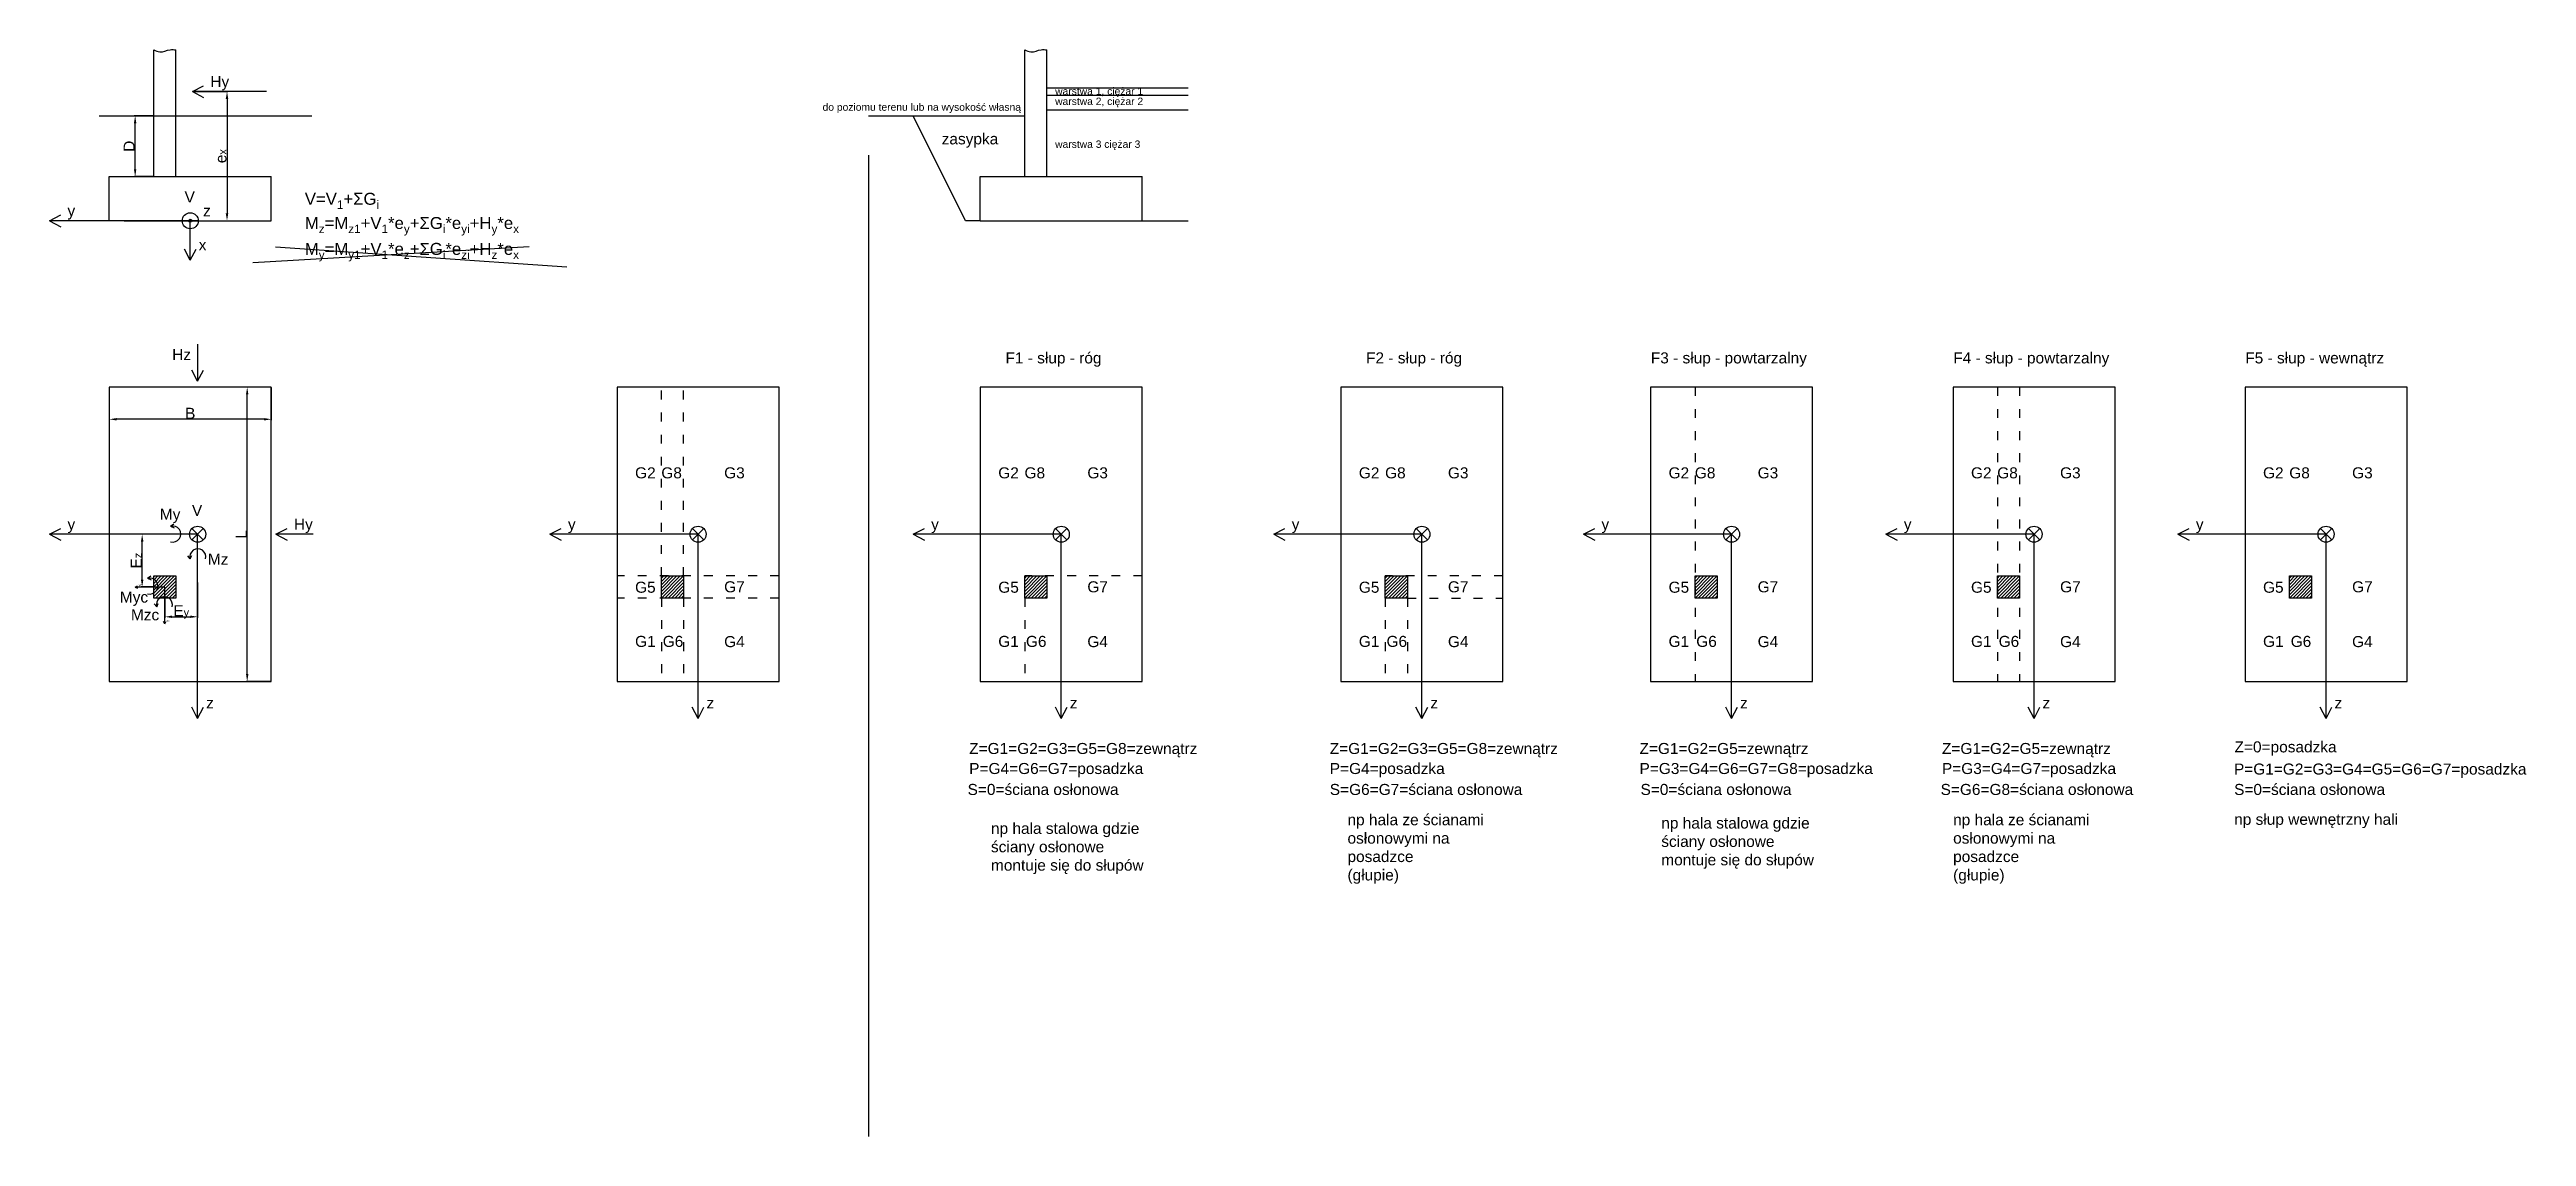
# Model space of a CAD drawing. Header units: millimetres. Extents: x -50 to 3314, y -579 to 898.
import ezdxf

# ---------------------------------------------------------------- set-up
doc = ezdxf.new("R2010")
doc.units = ezdxf.units.MM
doc.linetypes.add('ACAD_ISO03W100', pattern=[30, 12, -18])
doc.styles.get("Standard").update_dxf_attribs({"font": 'arial.ttf'})
doc.dimstyles.new('ISO-25', dxfattribs={"dimtxt": 2.5, "dimasz": 2.5, "dimexe": 1.25, "dimexo": 0.625, "dimtad": 1, "dimtxsty": 'Standard', "dimcen": 2.5, "dimadec": 0, "dimazin": 0, "dimtfac": 1, "dimtmove": 0, "dimatfit": 3, "dimfxl": 1, "dimarcsym": 0})

# ---------------------------------------------------------------- blocks, each defined once
blk = doc.blocks.new('*D1')
at = {"color": 0, "lineweight": -2, "transparency": 16777216}
for p, q in [((151.2, 173.6), (151.2, 125.8)), ((106.6, 151.8), (106.6, 125.8)), ((116.6, 127), (141.2, 127))]:
    blk.add_line(p, q, dxfattribs=at)
at = {"color": 0, "transparency": 16777216}
for points in [[(116.6, 128.7), (116.6, 125.4), (106.6, 127)], [(141.2, 128.7), (141.2, 125.4), (151.2, 127)]]:
    blk.add_solid(points, dxfattribs=at)
at = {"layer": 'Defpoints', "color": 0, "transparency": 16777216}
for p in [(151.2, 174.2), (106.6, 152.5), (151.2, 127)]:
    blk.add_point(p, dxfattribs=at)
at = {"color": 0, "transparency": 16777216, "insert": (128.9, 135.2), "char_height": 15, "attachment_point": 5}
blk.add_mtext('E{\\H0.7x;\\S^ y;}', dxfattribs=at)
blk = doc.blocks.new('*D2')
at = {"color": 0, "lineweight": -2, "transparency": 16777216}
for p, q in [((90.9, 239.1), (74.6, 239.1)), ((75.9, 177.5), (75.9, 229.1)), ((90.9, 167.5), (74.6, 167.5))]:
    blk.add_line(p, q, dxfattribs=at)
at = {"color": 0, "transparency": 16777216}
for points in [[(74.2, 229.1), (77.6, 229.1), (75.9, 239.1)], [(74.2, 177.5), (77.6, 177.5), (75.9, 167.5)]]:
    blk.add_solid(points, dxfattribs=at)
at = {"layer": 'Defpoints', "color": 0, "transparency": 16777216}
for p in [(75.9, 239.1), (91.6, 239.1), (91.6, 167.5)]:
    blk.add_point(p, dxfattribs=at)
at = {"color": 0, "transparency": 16777216, "insert": (67.8, 203.3), "char_height": 15, "attachment_point": 5, "rotation": 90}
blk.add_mtext('E{\\H0.7x;\\S^ z;}', dxfattribs=at)
blk = doc.blocks.new('*D3')
at = {"color": 0, "lineweight": -2, "transparency": 16777216}
for p, q in [((144.7, 840.6), (192.4, 840.6)), ((191.1, 830.6), (191.1, 675.1)), ((144.7, 665.1), (192.4, 665.1))]:
    blk.add_line(p, q, dxfattribs=at)
at = {"color": 0, "transparency": 16777216}
for points in [[(189.4, 830.6), (192.8, 830.6), (191.1, 840.6)], [(189.4, 675.1), (192.8, 675.1), (191.1, 665.1)]]:
    blk.add_solid(points, dxfattribs=at)
at = {"layer": 'Defpoints', "color": 0, "transparency": 16777216}
for p in [(144.1, 840.6), (144.1, 665.1), (191.1, 665.1)]:
    blk.add_point(p, dxfattribs=at)
at = {"color": 0, "transparency": 16777216, "insert": (182.9, 752.8), "char_height": 15, "attachment_point": 5, "rotation": 90}
blk.add_mtext('e{\\H0.7x;\\S^ x;}', dxfattribs=at)
blk = doc.blocks.new('*D4')
at = {"color": 0, "lineweight": -2, "transparency": 16777216}
for p, q in [((90.9, 807.7), (65.1, 807.7)), ((66.4, 735.1), (66.4, 797.7)), ((90.9, 725.1), (65.1, 725.1))]:
    blk.add_line(p, q, dxfattribs=at)
at = {"color": 0, "transparency": 16777216}
for points in [[(64.7, 797.7), (68, 797.7), (66.4, 807.7)], [(64.7, 735.1), (68, 735.1), (66.4, 725.1)]]:
    blk.add_solid(points, dxfattribs=at)
at = {"layer": 'Defpoints', "color": 0, "transparency": 16777216}
for p in [(66.4, 807.7), (91.6, 807.7), (91.6, 725.1)]:
    blk.add_point(p, dxfattribs=at)
at = {"color": 0, "transparency": 16777216, "insert": (58.2, 766.4), "char_height": 15, "attachment_point": 5, "rotation": 90}
blk.add_mtext('D', dxfattribs=at)
blk = doc.blocks.new('*D6')
at = {"color": 0, "lineweight": -2, "transparency": 16777216}
for p, q in [((31.2, 438.5), (31.2, 394.1)), ((251.2, 438.5), (251.2, 394.1)), ((241.2, 395.4), (41.2, 395.4))]:
    blk.add_line(p, q, dxfattribs=at)
at = {"color": 0, "transparency": 16777216}
for points in [[(41.2, 397), (41.2, 393.7), (31.2, 395.4)], [(241.2, 397), (241.2, 393.7), (251.2, 395.4)]]:
    blk.add_solid(points, dxfattribs=at)
at = {"layer": 'Defpoints', "color": 0, "transparency": 16777216}
for p in [(31.2, 439.1), (251.2, 439.1), (31.2, 395.4)]:
    blk.add_point(p, dxfattribs=at)
at = {"color": 0, "transparency": 16777216, "insert": (141.2, 403.5), "char_height": 15, "attachment_point": 5}
blk.add_mtext('B', dxfattribs=at)
blk = doc.blocks.new('*D7')
at = {"color": 0, "lineweight": -2, "transparency": 16777216}
for p, q in [((250.6, 439.1), (217.3, 439.1)), ((218.5, 49.1), (218.5, 429.1)), ((250.6, 39.1), (217.3, 39.1))]:
    blk.add_line(p, q, dxfattribs=at)
at = {"color": 0, "transparency": 16777216}
for points in [[(216.9, 429.1), (220.2, 429.1), (218.5, 439.1)], [(216.9, 49.1), (220.2, 49.1), (218.5, 39.1)]]:
    blk.add_solid(points, dxfattribs=at)
at = {"layer": 'Defpoints', "color": 0, "transparency": 16777216}
for p in [(218.5, 439.1), (251.2, 439.1), (251.2, 39.1)]:
    blk.add_point(p, dxfattribs=at)
at = {"color": 0, "transparency": 16777216, "insert": (210.4, 239.1), "char_height": 15, "attachment_point": 5, "rotation": 90}
blk.add_mtext('L', dxfattribs=at)

msp = doc.modelspace()

# ---------------------------------------------------------------- hatches: boundary and pattern name
h = msp.add_hatch(color=256)
h.dxf.hatch_style = 1
h.paths.add_polyline_path([(143.257, 665.056), (139.2, 665.056, 1)])
h.paths.add_polyline_path([(139.2, 665.056), (143.257, 665.056, 1)])
h = msp.add_hatch()
h.set_pattern_fill('ANSI31', color=256)
h.paths.add_polyline_path([(121.552, 182.465), (91.552, 182.465), (91.552, 152.465), (121.552, 152.465)])
h = msp.add_hatch()
h.set_pattern_fill('ANSI31', color=256)
h.paths.add_polyline_path([(811.136, 182.465), (781.136, 182.465), (781.136, 152.465), (811.136, 152.465)])
h = msp.add_hatch()
h.set_pattern_fill('ANSI31', color=256)
h.set_pattern_definition([(45, (493.1937, 0), (-2.245064, 2.245064), [])])
h.paths.add_polyline_path([(1304.33, 182.465), (1274.33, 182.465), (1274.33, 152.465), (1304.33, 152.465)])
h = msp.add_hatch()
h.set_pattern_fill('ANSI31', color=256)
h.set_pattern_definition([(45, (982.8372, 0), (-2.245064, 2.245064), [])])
h.paths.add_polyline_path([(1793.973, 182.465), (1763.973, 182.465), (1763.973, 152.465), (1793.973, 152.465)])
h = msp.add_hatch()
h.set_pattern_fill('ANSI31', color=256)
h.set_pattern_definition([(45, (1403.4385, 0), (-2.245064, 2.245064), [])])
h.paths.add_polyline_path([(2214.575, 182.465), (2184.575, 182.465), (2184.575, 152.465), (2214.575, 152.465)])
h = msp.add_hatch()
h.set_pattern_fill('ANSI31', color=256)
h.set_pattern_definition([(45, (1814.0917, 0), (-2.245064, 2.245064), [])])
h.paths.add_polyline_path([(2625.228, 182.465), (2595.228, 182.465), (2595.228, 152.465), (2625.228, 152.465)])
h = msp.add_hatch()
h.set_pattern_fill('ANSI31', color=256)
h.set_pattern_definition([(45, (2210.6515, 0), (-2.245064, 2.245064), [])])
h.paths.add_polyline_path([(3021.788, 182.465), (2991.788, 182.465), (2991.788, 152.465), (3021.788, 152.465)])

# ---------------------------------------------------------------- linework, layer by layer
for p, q in [((91.552, 725.056), (91.552, 897.317)), ((121.552, 725.056), (121.552, 897.317)), ((1274.33, 725.056), (1274.33, 897.317)), ((1304.33, 725.056), (1304.33, 897.452)), ((144.081, 840.593), (159.273, 848.598)), ((1304.33, 845.631), (1496.332, 845.631)), ((244.641, 840.593), (144.081, 840.593)), ((144.081, 840.593), (159.273, 832.588)), ((1194.007, 665.056), (1122.698, 807.674)), ((1304.33, 835.631), (1496.332, 835.631)), ((1304.33, 815.631), (1496.332, 815.631)), ((1062.277, 754.356), (1062.277, -579.11)), ((31.229, 725.056), (251.229, 725.056)), ((31.229, 665.056), (31.229, 725.056)), ((251.229, 665.056), (251.229, 725.056)), ((1214.007, 665.056), (1214.007, 725.056)), ((1214.007, 725.056), (1434.007, 725.056)), ((1434.007, 665.056), (1434.007, 725.056)), ((-49.891, 665.056), (-34.699, 673.062)), ((151.229, 665.056), (-49.891, 665.056)), ((-49.891, 665.056), (-34.699, 657.051)), ((51.229, 665.056), (251.229, 665.056)), ((141.229, 611.45), (141.229, 665.056)), ((1214.007, 665.056), (1194.007, 665.056)), ((1214.007, 665.056), (1434.007, 665.056)), ((1434.007, 665.056), (1496.332, 665.056)), ((141.229, 611.45), (133.224, 626.642)), ((141.229, 611.45), (149.234, 626.642)), ((601.262, 629.591), (226.362, 608.078)), ((256.856, 629.591), (652.385, 602.7)), ((151.229, 497.282), (151.229, 447.002)), ((151.229, 447.002), (143.224, 462.194)), ((151.229, 447.002), (159.234, 462.194)), ((-49.891, 239.132), (-34.699, 247.137)), ((-49.891, 239.132), (-34.699, 231.126)), ((151.229, 239.132), (-49.891, 239.132)), ((114.573, 249.96), (118.691, 253.232)), ((114.573, 249.96), (119.333, 247.723)), ((158.932, 246.835), (143.525, 231.428)), ((143.525, 246.835), (158.932, 231.428)), ((151.229, -11.054), (151.229, 239.132)), ((257.621, 239.132), (272.813, 247.137)), ((307.901, 239.132), (257.621, 239.132)), ((257.621, 239.132), (272.813, 231.126)), ((629.693, 239.132), (644.885, 247.137)), ((830.813, 239.132), (629.693, 239.132)), ((629.693, 239.132), (644.885, 231.126)), ((838.517, 246.835), (823.109, 231.428)), ((823.109, 246.835), (838.517, 231.428)), ((830.813, -11.054), (830.813, 239.132)), ((1122.887, 239.132), (1138.079, 247.137)), ((1324.007, 239.132), (1122.887, 239.132)), ((1122.887, 239.132), (1138.079, 231.126)), ((1331.71, 246.835), (1316.303, 231.428)), ((1316.303, 246.835), (1331.71, 231.428)), ((1324.007, -11.054), (1324.007, 239.132)), ((1612.53, 239.132), (1627.722, 247.137)), ((1813.65, 239.132), (1612.53, 239.132)), ((1612.53, 239.132), (1627.722, 231.126)), ((1821.354, 246.835), (1805.947, 231.428)), ((1805.947, 246.835), (1821.354, 231.428)), ((1813.65, -11.054), (1813.65, 239.132)), ((2033.131, 239.132), (2048.324, 247.137)), ((2234.251, 239.132), (2033.131, 239.132)), ((2033.131, 239.132), (2048.324, 231.126)), ((2241.955, 246.835), (2226.548, 231.428)), ((2226.548, 246.835), (2241.955, 231.428)), ((2234.251, -11.054), (2234.251, 239.132)), ((2443.785, 239.132), (2458.977, 247.137)), ((2644.905, 239.132), (2443.785, 239.132)), ((2443.785, 239.132), (2458.977, 231.126)), ((2652.608, 246.835), (2637.201, 231.428)), ((2637.201, 246.835), (2652.608, 231.428)), ((2644.905, -11.054), (2644.905, 239.132)), ((2840.344, 239.132), (2855.537, 247.137)), ((3041.465, 239.132), (2840.344, 239.132)), ((2840.344, 239.132), (2855.537, 231.126)), ((3049.168, 246.835), (3033.761, 231.428)), ((3033.761, 246.835), (3049.168, 231.428)), ((3041.465, -11.054), (3041.465, 239.132)), ((140.99, 205.541), (137.718, 209.659)), ((140.99, 205.541), (143.228, 210.3)), ((66.328, 167.465), (69.366, 169.066)), ((83.328, 179.289), (87.446, 182.56)), ((83.328, 179.289), (88.087, 177.051)), ((106.552, 167.465), (66.328, 167.465)), ((66.328, 167.465), (69.366, 165.864)), ((95.588, 140.34), (92.317, 144.458)), ((95.588, 140.34), (97.826, 145.1)), ((106.552, 117.428), (106.552, 167.465)), ((106.552, 117.428), (104.951, 120.466)), ((106.552, 117.428), (108.153, 120.466)), ((151.229, -11.054), (143.224, 4.138)), ((151.229, -11.054), (159.234, 4.138)), ((830.813, -11.054), (822.808, 4.138)), ((830.813, -11.054), (838.818, 4.138)), ((1324.007, -11.054), (1316.002, 4.138)), ((1324.007, -11.054), (1332.012, 4.138)), ((1813.65, -11.054), (1805.645, 4.138)), ((1813.65, -11.054), (1821.655, 4.138)), ((2234.251, -11.054), (2226.246, 4.138)), ((2234.251, -11.054), (2242.257, 4.138)), ((2644.905, -11.054), (2636.9, 4.138)), ((2644.905, -11.054), (2652.91, 4.138)), ((3041.465, -11.054), (3033.459, 4.138)), ((3041.465, -11.054), (3049.47, 4.138))]:
    msp.add_line(p, q)
at = {"color": 114, "true_color": 0x139b48}
for p, q in [((17.43, 807.674), (306.297, 807.674)), ((1062.277, 807.674), (1274.33, 807.674))]:
    msp.add_line(p, q, dxfattribs=at)
at = {"linetype": 'ACAD_ISO03W100'}
for p, q in [((781.136, 182.465), (781.136, 439.132)), ((811.136, 182.465), (811.136, 439.132)), ((2184.575, 439.132), (2184.575, 39.132)), ((2595.228, 439.132), (2595.228, 39.132)), ((2625.228, 439.132), (2625.228, 39.132)), ((940.813, 182.465), (720.813, 182.465)), ((1434.007, 182.465), (1274.33, 182.465)), ((1923.65, 182.465), (1763.973, 182.465)), ((940.813, 152.465), (720.813, 152.465)), ((781.136, 152.465), (781.136, 39.132)), ((811.136, 152.465), (811.136, 39.132)), ((1274.33, 152.465), (1274.33, 39.132)), ((1763.973, 152.465), (1763.973, 39.132)), ((1793.973, 152.465), (1793.973, 39.132)), ((1793.973, 152.465), (1923.65, 152.465))]:
    msp.add_line(p, q, dxfattribs=at)
for points in [[(31.229, 39.132), (251.229, 39.132), (251.229, 439.132), (31.229, 439.132)], [(720.813, 39.132), (940.813, 39.132), (940.813, 439.132), (720.813, 439.132)], [(1214.007, 39.132), (1434.007, 39.132), (1434.007, 439.132), (1214.007, 439.132)], [(1703.65, 39.132), (1923.65, 39.132), (1923.65, 439.132), (1703.65, 439.132)], [(2124.251, 39.132), (2344.251, 39.132), (2344.251, 439.132), (2124.251, 439.132)], [(2534.905, 39.132), (2754.905, 39.132), (2754.905, 439.132), (2534.905, 439.132)], [(2931.465, 39.132), (3151.465, 39.132), (3151.465, 439.132), (2931.465, 439.132)], [(91.552, 182.465), (121.552, 182.465), (121.552, 152.465), (91.552, 152.465)], [(781.136, 182.465), (811.136, 182.465), (811.136, 152.465), (781.136, 152.465)], [(1274.33, 182.465), (1304.33, 182.465), (1304.33, 152.465), (1274.33, 152.465)], [(1763.973, 182.465), (1793.973, 182.465), (1793.973, 152.465), (1763.973, 152.465)], [(2184.575, 182.465), (2214.575, 182.465), (2214.575, 152.465), (2184.575, 152.465)], [(2595.228, 182.465), (2625.228, 182.465), (2625.228, 152.465), (2595.228, 152.465)], [(2991.788, 182.465), (3021.788, 182.465), (3021.788, 152.465), (2991.788, 152.465)]]:
    msp.add_lwpolyline(points, close=True)
for centre, radius in [((141.229, 665.056), 10.894), ((141.229, 665.056), 2.028), ((151.229, 239.132), 10.894), ((830.813, 239.132), 10.894), ((1324.007, 239.132), 10.894), ((1813.65, 239.132), 10.894), ((2234.251, 239.132), 10.894), ((2644.905, 239.132), 10.894), ((3041.465, 239.132), 10.894)]:
    msp.add_circle(centre, radius)
for centre, start, end in [((117.519, 239.472), 254.310477, 105.689523), ((151.478, 208.487), 344.310477, 195.689523), ((86.274, 168.8), 254.310477, 105.689523), ((106.077, 143.286), 344.310477, 195.689523)]:
    msp.add_arc(centre, 10.894, start, end)
for points in [[(91.552, 897.317), (94.301, 896.085), (101.624, 892.802), (111.708, 898.104), (119.05, 897.618), (121.552, 897.452)], [(1274.33, 897.317), (1277.079, 896.085), (1284.402, 892.802), (1294.486, 898.104), (1301.828, 897.618), (1304.33, 897.452)]]:
    msp.add_open_spline(points, degree=3, knots=[0, 0, 0, 0, 8.70780608, 23.20001491, 30.69315618, 30.69315618, 30.69315618, 30.69315618])

# ---------------------------------------------------------------- texts
for s, height, p in [('Hy', 15, (168.426, 846.758)), ('warstwa 1, ciężar 1', 10, (1315.65, 836.168)), ('do poziomu terenu lub na wysokość własną', 10, (999.841, 814.555)), ('warstwa 2, ciężar 2', 10, (1315.65, 822.381)), ('zasypka', 15, (1161.59, 768.881)), ('warstwa 3 ciężar 3', 10, (1315.65, 764.169)), ('y', 15, (-25.546, 671.221)), ('V', 15, (133.505, 689.926)), ('z', 15, (158.582, 671.221)), ('Hz', 15, (116.649, 475.814)), ('F1 - słup - róg', 15, (1248.194, 471.277)), ('F2 - słup - róg', 15, (1737.838, 471.277)), ('F3 - słup - powtarzalny', 15, (2124.561, 471.277)), ('F4 - słup - powtarzalny', 15, (2535.214, 471.277)), ('F5 - słup - wewnątrz', 15, (2931.774, 471.277)), ('G2', 15, (745.218, 315.092)), ('G8', 15, (780.856, 315.092)), ('G3', 15, (866.18, 315.092)), ('G2', 15, (1238.412, 315.092)), ('G8', 15, (1274.05, 315.092)), ('G3', 15, (1359.374, 315.092)), ('G2', 15, (1728.055, 315.092)), ('G8', 15, (1763.693, 315.092)), ('G3', 15, (1849.017, 315.092)), ('G2', 15, (2148.657, 315.092)), ('G8', 15, (2184.295, 315.092)), ('G3', 15, (2269.619, 315.092)), ('G2', 15, (2559.31, 315.092)), ('G8', 15, (2594.948, 315.092)), ('G3', 15, (2680.272, 315.092)), ('G2', 15, (2955.87, 315.092)), ('G8', 15, (2991.508, 315.092)), ('G3', 15, (3076.832, 315.092)), ('My', 15, (99.853, 258.872)), ('V', 15, (143.505, 264.001)), ('y', 15, (-25.546, 245.296)), ('Hy', 15, (281.966, 245.296)), ('y', 15, (654.038, 245.296)), ('y', 15, (1147.232, 245.296)), ('y', 15, (1636.875, 245.296)), ('y', 15, (2057.477, 245.296)), ('y', 15, (2468.13, 245.296)), ('y', 15, (2864.69, 245.296)), ('Mz', 15, (165.116, 197.859)), ('yc', 3, (71.197, 168.698)), ('G5', 15, (745.218, 159.687)), ('G7', 15, (866.18, 160.244)), ('G5', 15, (1238.412, 159.687)), ('G7', 15, (1359.374, 160.244)), ('G5', 15, (1728.055, 159.687)), ('G7', 15, (1849.017, 160.244)), ('G5', 15, (2148.657, 159.687)), ('G7', 15, (2269.619, 160.244)), ('G5', 15, (2559.31, 159.687)), ('G7', 15, (2680.272, 160.244)), ('G5', 15, (2955.87, 159.687)), ('G7', 15, (3076.832, 160.244)), ('Myc', 15, (45.585, 146.29)), ('Mzc', 15, (60.611, 122.232)), ('G1', 15, (745.218, 86.074)), ('G6', 15, (782.794, 86.074)), ('G4', 15, (866.18, 85.801)), ('G1', 15, (1238.412, 86.074)), ('G6', 15, (1275.988, 86.074)), ('G4', 15, (1359.374, 85.801)), ('G1', 15, (1728.055, 86.074)), ('G6', 15, (1765.631, 86.074)), ('G4', 15, (1849.017, 85.801)), ('G1', 15, (2148.657, 86.074)), ('G6', 15, (2186.232, 86.074)), ('G4', 15, (2269.619, 85.801)), ('G1', 15, (2559.31, 86.074)), ('G6', 15, (2596.886, 86.074)), ('G4', 15, (2680.272, 85.801)), ('G1', 15, (2955.87, 86.074)), ('G6', 15, (2993.446, 86.074)), ('G4', 15, (3076.832, 85.801)), ('Z=G1=G2=G3=G5=G8=zewnątrz', 15, (1198.954, -59.429)), ('Z=G1=G2=G3=G5=G8=zewnątrz', 15, (1688.597, -59.429)), ('Z=G1=G2=G5=zewnątrz', 15, (2109.198, -59.429)), ('Z=G1=G2=G5=zewnątrz', 15, (2519.851, -59.429)), ('Z=0=posadzka', 15, (2917.211, -57.213)), ('S=0=ściana osłonowa', 15, (1196.764, -115.083)), ('P=G4=G6=G7=posadzka', 15, (1198.954, -86.625)), ('S=G6=G7=ściana osłonowa', 15, (1688.597, -115.083)), ('P=G4=posadzka', 15, (1688.597, -86.625)), ('P=G3=G4=G6=G7=G8=posadzka', 15, (2109.198, -86.625)), ('S=0=ściana osłonowa', 15, (2110.572, -115.083)), ('S=G6=G8=ściana osłonowa', 15, (2518.052, -115.083)), ('P=G3=G4=G7=posadzka', 15, (2519.851, -86.625)), ('S=0=ściana osłonowa', 15, (2916.646, -115.083)), ('P=G1=G2=G3=G4=G5=G6=G7=posadzka', 15, (2916.411, -87.37))]:
    msp.add_text(s, height=height).set_placement(p)
at = {"attachment_point": 1}
for s, width, insert, char_height in [('\\A1;{\\H1.08333x;V=V\\H0.7x;\\S^ 1;\\H1.42857x;+ΣG\\H0.7x;\\S^ i;}', 40.31363, (296.781, 703.072), 15), ('\\A1;{\\H1.08333x;M\\H0.7x;\\S^ z;\\H1.42857x;=M\\H0.7x;\\S^ z1;\\H1.42857x;+V\\H0.7x;\\S^ 1;\\H1.42857x;*e\\H0.7x;\\S^ y;\\H1.42857x;+ΣG\\H0.7x;\\S^ i;\\H1.42857x;*e\\H0.7x;\\S^ yi;\\H1.42857x;+H\\H0.7x;\\S^ y;\\H1.42857x;*e\\H0.7x;\\S^ x;}', 311.10671, (296.781, 670.191), 15), ('x', 1.49795, (152.687, 639.937), 15), ('\\A1;{\\H1.08333x;M\\H0.7x;\\S^ y;\\H1.42857x;=M\\H0.7x;\\S^ y1;\\H1.42857x;+V\\H0.7x;\\S^ 1;\\H1.42857x;*e\\H0.7x;\\S^ z;\\H1.42857x;+ΣG\\H0.7x;\\S^ i;\\H1.42857x;*e\\H0.7x;\\S^ zi;\\H1.42857x;+H\\H0.7x;\\S^ z;\\H1.42857x;*e\\H0.7x;\\S^ x;}', 311.10671, (296.781, 635.009), 15), ('zc', 1.49795, (108.843, 123.125), 3), ('z', 1.49795, (162.687, 17.433), 15), ('z', 1.49795, (842.271, 17.433), 15), ('z', 1.49795, (1335.465, 17.433), 15), ('z', 1.49795, (1825.108, 17.433), 15), ('z', 1.49795, (2245.709, 17.433), 15), ('z', 1.49795, (2656.362, 17.433), 15), ('z', 1.49795, (3052.922, 17.433), 15), ('np hala stalowa gdzie ściany osłonowe montuje się do słupów', 231.79203, (1228.515, -152.921), 15), ('np hala ze ścianami osłonowymi na posadzce\\P(głupie)', 231.79203, (1712.628, -141.215), 15), ('np hala stalowa gdzie ściany osłonowe montuje się do słupów', 231.79203, (2138.76, -145.668), 15), ('np hala ze ścianami osłonowymi na posadzce\\P(głupie)', 231.79203, (2535.057, -141.215), 15), ('np słup wewnętrzny hali', 231.79203, (2916.717, -140.649), 15)]:
    msp.add_mtext_dynamic_manual_height_columns(s, width=width, gutter_width=12.5, heights=[0], dxfattribs=dict(at, insert=insert, char_height=char_height))

# ---------------------------------------------------------------- dimensions: what is measured, and where the dimension line sits
for base, p1, p2, text, picture, middle in [((66.367, 807.674), (91.552, 725.056), (91.552, 807.674), 'D', '*D4', (58.242, 766.365)), ((191.109, 665.056), (144.081, 840.593), (144.081, 665.056), 'e{\\H0.7x;\\S^ x;}', '*D3', (182.861, 752.825)), ((218.526, 439.132), (251.229, 39.132), (251.229, 439.132), 'L', '*D7', (210.401, 239.132)), ((75.886, 239.132), (91.552, 167.465), (91.552, 239.132), 'E{\\H0.7x;\\S^ z;}', '*D2', (67.761, 203.298))]:
    dim = msp.add_linear_dim(base=base, p1=p1, p2=p2, angle=90, text=text, dimstyle='ISO-25', override={"dimtxt": 15, "dimasz": 10})
    dim.commit()
    dim.dimension.update_dxf_attribs({"geometry": picture, "text_midpoint": middle})
for base, p1, p2, text, picture, middle in [((31.229, 395.354), (251.229, 439.132), (31.229, 439.132), 'B', '*D6', (141.229, 403.479)), ((151.229, 127.03), (106.552, 152.465), (151.229, 174.234), 'E{\\H0.7x;\\S^ y;}', '*D1', (128.89, 135.155))]:
    dim = msp.add_linear_dim(base=base, p1=p1, p2=p2, text=text, dimstyle='ISO-25', override={"dimtxt": 15, "dimasz": 10})
    dim.commit()
    dim.dimension.update_dxf_attribs({"geometry": picture, "text_midpoint": middle})

doc.saveas('drawing.dxf')
